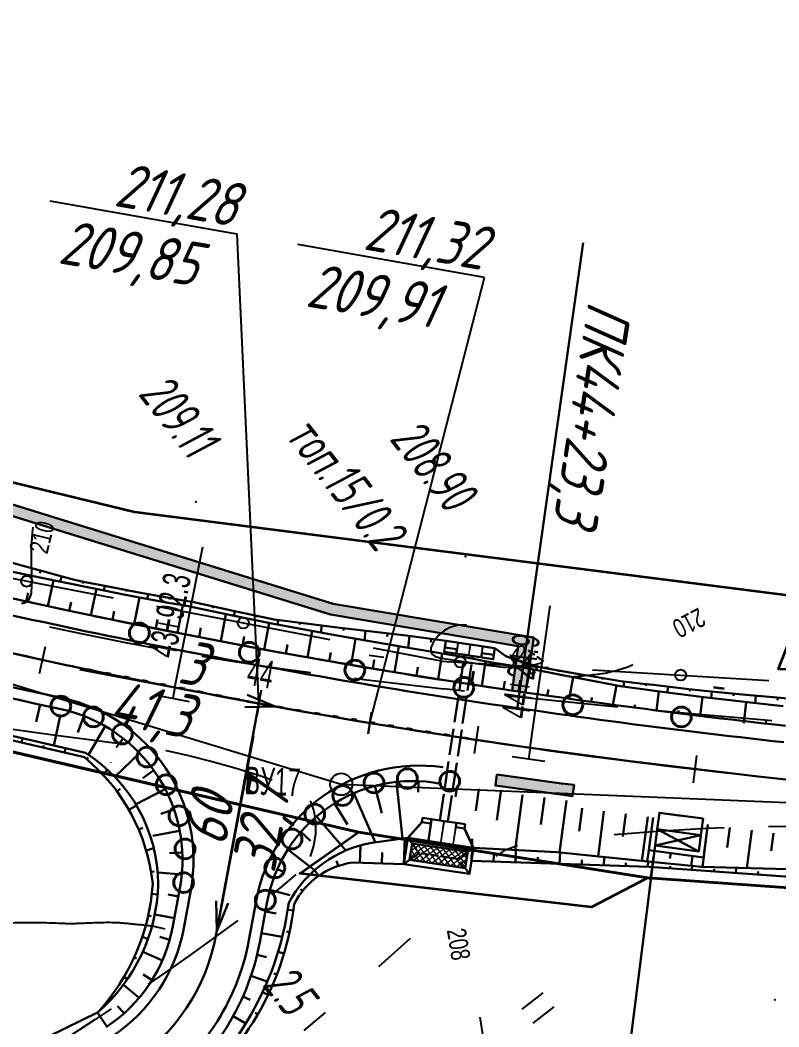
# Model space of a CAD drawing. Header units: millimetres. Extents: x -1799 to 6962, y -1020 to 4121.
# Drawn here: x 2090.8 to 2159.6, y 2181 to 2272.2 of the extents above; entities that cross this region are included whole.
import ezdxf
from ezdxf import colors
from ezdxf.entities.mleader import LeaderData, LeaderLine
from ezdxf.math import Vec2, Vec3

# ---------------------------------------------------------------- set-up
doc = ezdxf.new("R2010")
doc.units = ezdxf.units.MM
for name, pattern in [('ACAD_ISO02W100', [15, 12, -3]), ('CONTI', [0]), ('DASHED', [0.75, 0.5, -0.25]), ('STROT', [1.7, 0.5, -1.2])]:
    doc.linetypes.add(name, pattern=pattern)
for name, color, linetype, lineweight in [('10', 1, 'Continuous', 35), ('КОПИЯ_ОСЬ_13_ОТКОСЫ', 7, 'Continuous', 30), ('Огражд-перила', 1, 'ограждение2', 40), ('Остановки', 1, 'Continuous', 30), ('ОСЬ_ВЕРХ_ПОКРЫТИЯ_ГРАНИЦЫ_ПОЛОС', 7, 'Continuous', 30), ('ОСЬ_ВЕРХ_ПОКРЫТИЯ_ОСЬ', 1, 'Continuous', 30), ('Ось_примыкания', 1, 'Continuous', 35), ('Отметки', 5, 'Continuous', 30), ('Привязка', 250, 'Continuous', 35), ('Тротуар', 40, 'Continuous', 35), ('Трубы мет.', 7, 'ACAD_ISO02W100', 30), ('Уклоны ПЧ', 5, 'Continuous', 30)]:
    doc.layers.add(name, color=color, linetype=linetype, lineweight=lineweight)
for name, color, linetype in [('_Ростелеком', 6, 'Continuous'), ('GOR_BDEFAULT', 212, 'CONTI'), ('NAD_MDEFAULT', 7, 'CONTI'), ('PI_OTDEFAULT', 172, 'CONTI'), ('PI_TTDEFAULT', 5, 'CONTI'), ('PLN_O', 7, 'CONTI'), ('SIT_LDEFAULT', 7, 'CONTI'), ('ZAPSKDEFAULT', 7, 'CONTI'), ('КОПИЯ_ОСЬ_ТАНГЕНСЫ', 1, 'Continuous'), ('ОСЬ_ВЕРХ_ПОКРЫТИЯ_ПИКЕТЫ', 1, 'Continuous'), ('ОСЬ_ВЕРХ_ПОКРЫТИЯ_РАЗБИВКА_КРИВ', 1, 'Continuous'), ('ОСЬ_ВЕРХ_ПОКРЫТИЯ_ТАНГЕНСЫ', 1, 'Continuous'), ('разметка', 7, 'Continuous')]:
    doc.layers.add(name, color=color, linetype=linetype)
doc.styles.add('eskd', font='spds.shx', dxfattribs={"width": 1.2, "oblique": 15})
doc.styles.add('SHRFT', font='TXT', dxfattribs={"width": 3.5})
doc.styles.get("Standard").update_dxf_attribs({"font": 'arial.ttf'})
doc.styles.add('STYLE1', font='romand.shx', dxfattribs={"width": 0.9})
doc.styles.add('ГОСТ', font='', dxfattribs={"oblique": 15, "height": 4})
doc.styles.get('ГОСТ').set_extended_font_data('GOST type A')
doc.linetypes.add('кабель_связи_проект.', pattern='A,10,-1,["/",STYLE1,S=3,R=0,X=0,Y=-1.5],-4.1', length=15.1)
doc.linetypes.add('ограждение2', pattern='A,0.25,-0.1,[132,ltypeshp.shx,S=0.1,R=0,X=-0.1,Y=0],-0.1,1', length=1.45)

# ---------------------------------------------------------------- blocks, each defined once
blk = doc.blocks.new('BL_2011')
at = {"color": 0}
for p, q in [((0, 0), (0, 2.4)), ((1.6, 0), (1.6, 2.4))]:
    blk.add_line(p, q, dxfattribs=at)
blk = doc.blocks.new('A$C25637593')
at = {"layer": 'Трубы мет.', "linetype": 'Continuous', "lineweight": 0}
h = blk.add_hatch(dxfattribs=at)
h.set_pattern_fill('ANSI37', color=256, scale=64, angle=180, style=0)
h.set_pattern_definition([(225, (2253.2026, 3680.535), (5.656854, -5.656854), []), (315, (2253.2026, 3680.535), (5.656854, 5.656854), [])])
h.paths.add_polyline_path([(49, 51), (79, 51), (79, -51), (49, -51)])
at = {"layer": 'Трубы мет.', "linetype": 'Continuous'}
for points in [[(8, -39), (8, -39), (40, -60), (40, -60), (40, 60), (8, 39), (8, 39)], [(40, 60), (49, 51)], [(88, 60), (79, 51)], [(0, 39), (0, 23), (0, 0), (0, -23), (0, -39)], [(0, 23), (8, 23), (8, 39), (0, 39)], [(0, -23), (8, -23), (8, -39), (0, -39)], [(40, -60), (49, -51)], [(79, -51), (88, -60)]]:
    blk.add_lwpolyline(points, dxfattribs=at)
at = {"layer": 'Трубы мет.', "linetype": 'Continuous', "lineweight": 0}
for points in [[(39, 23), (39, 58.1), (9, 38.5), (9, 23)], [(9, -23), (9, -38.5), (39, -58.1), (39, -23)]]:
    blk.add_lwpolyline(points, close=True, dxfattribs=at)
at = {"layer": 'Трубы мет.', "linetype": 'Continuous'}
for points in [[(40, 60), (88, 60), (88, -60), (40, -60)], [(49, 51), (79, 51), (79, -51), (49, -51)]]:
    blk.add_lwpolyline(points, close=True, dxfattribs=at)
at = {"layer": 'Трубы мет.', "ltscale": 1.2}
for points in [[(49, 51), (64, 36)], [(79, 51), (64, 36)], [(64, 36), (64, -36)], [(49, -51), (64, -36)], [(64, -36), (79, -51)]]:
    blk.add_lwpolyline(points, dxfattribs=at)
at = {"layer": 'Трубы мет.', "linetype": 'Continuous', "lineweight": 0}
for points in [[(1, 22), (39, 22)], [(1, 22), (1, 0.5)], [(39, 0.5), (39, 22)], [(1, 0.5), (39, 0.5)], [(1, -0.5), (39, -0.5)], [(1, -0.5), (1, -22)], [(39, -22), (39, -0.5)], [(1, -22), (39, -22)]]:
    blk.add_lwpolyline(points, dxfattribs=at)
blk = doc.blocks.new('A$C2E0C0355')
at = {"lineweight": 30, "ltscale": 7}
blk.add_blockref('A$C25637593', (0, 0), dxfattribs=at)
blk = doc.blocks.new('A$C76A07AE2')
at = {"layer": 'Трубы мет.', "linetype": 'Continuous', "lineweight": 0}
for p, q in [((-18.9, 44.2), (-8, 44.2)), ((-18.9, 44.2), (-18.9, 23)), ((-4, 45), (-1.3, 45)), ((-18.9, 23), (0, 23)), ((-18.9, 22.1), (-0.9, 22.1)), ((-18.9, 22.1), (-18.9, 21.8)), ((-18.9, 21.8), (-18.9, 0.5)), ((-0.9, 22.1), (-0.9, 0.5)), ((-18.9, -0.5), (-18.9, -20.5)), ((-0.9, -0.5), (-0.9, -20.5)), ((-18.9, -20.5), (-18.9, -22)), ((-18.9, -22), (-0.9, -22)), ((-18.9, -23), (0, -23)), ((-18.9, -23), (-18.9, -44.1)), ((-0.9, -20.5), (-0.9, -22)), ((-18.9, -44.1), (-8, -44.1))]:
    blk.add_line(p, q, dxfattribs=at)
at = {"layer": 'Трубы мет.', "linetype": 'Continuous'}
blk.add_lwpolyline([(-20, -45), (0, -45), (0, 45), (-20, 45)], close=True, dxfattribs=at)
for points in [[(-8, 45), (-8, 23), (0, 23)], [(-8, -45), (-8, -23), (0, -23)]]:
    blk.add_lwpolyline(points, dxfattribs=at)
at = {"layer": 'Трубы мет.', "linetype": 'Continuous', "lineweight": 0}
for points in [[(-18.9, 0.5), (-0.9, 0.5)], [(-18.9, -0.5), (-0.9, -0.5)]]:
    blk.add_lwpolyline(points, dxfattribs=at)
blk = doc.blocks.new('_None')
blk = doc.blocks.new('Крест')
at = {"layer": 'Отметки'}
for points in [[(0, 1), (0, -1)], [(-1, 0), (1, 0)]]:
    blk.add_lwpolyline(points, dxfattribs=at)
blk = doc.blocks.new('Стрелка')
at = {"layer": 'Уклоны ПЧ', "ltscale": 2}
for points in [[(-0.023, -0.048), (-0.023, 17.972)], [(-0.023, -0.048), (-0.578, 2.622)], [(-0.023, -0.048), (0.532, 2.622)]]:
    blk.add_lwpolyline(points, dxfattribs=at)

msp = doc.modelspace()

# ---------------------------------------------------------------- hatches: boundary and pattern name
at = {"layer": 'Тротуар', "lineweight": 30, "ltscale": 7}
for points in [[(2082.145, 2228.003), (2083.16, 2227.775), (2083.516, 2229.361), (2118.98, 2218.382), (2135.991, 2215.524), (2137.251, 2215.317), (2137.402, 2216.301), (2119.212, 2219.357), (2082.738, 2230.649)], [(2137.247, 2215.289), (2135.991, 2215.524), (2135.446, 2211.501), (2136.64, 2211.328)], [(2141.031, 2202.958), (2134.057, 2203.893), (2133.919, 2202.901), (2140.909, 2201.948)]]:
    msp.add_hatch(color=256, dxfattribs=at).paths.add_polyline_path(points)

# ---------------------------------------------------------------- linework, layer by layer
at = {"layer": '10'}
for points in [[(1669.736, 2453.013), (1726.416, 2400.563), (1756.386, 2382.173), (1836.676, 2319.303), (1870.276, 2298.053), (1950.006, 2264.373), (2101.216, 2227.683), (2162.086, 2219.923), (2159.526, 2213.473), (2297.716, 2209.333)], [(2183.506, 2191.983), (2147.736, 2194.533), (2142.616, 2191.883), (2116.186, 2194.943), (2121.506, 2198.673), (2060.256, 2212.883), (1954.216, 2244.373), (1908.266, 2259.993), (1868.806, 2274.963), (1861.986, 2277.543), (1816.176, 2308.343), (1771.536, 2341.523), (1769.966, 2334.713), (1760.116, 2342.793)]]:
    msp.add_lwpolyline(points, dxfattribs=at)
at = {"layer": '_Ростелеком', "linetype": 'кабель_связи_проект.', "lineweight": 40, "ltscale": 0.25}
msp.add_lwpolyline([(1696.715, 2398.476), (1727.091, 2370.957), (1759.705, 2347.136), (1771.536, 2341.523), (1788.745, 2328.732), (1824.304, 2302.879), (1851.469, 2285.137), (1851.469, 2285.137), (1863.175, 2278.062), (1878.271, 2271.373), (1892.091, 2266.13), (1908.266, 2259.993), (1954.216, 2244.373), (2038.371, 2219.382), (2060.256, 2212.883), (2096.453, 2204.486), (2121.506, 2198.673), (2147.736, 2194.533), (2165.621, 2193.258)], dxfattribs=at)
at = {"layer": 'GOR_BDEFAULT', "color": 212, "flags": 128}
for points, elevation in [([(2090.982, 2219.419), (2091.042, 2219.419), (2091.102, 2219.429), (2091.172, 2219.439), (2091.242, 2219.459), (2091.312, 2219.479), (2091.382, 2219.519), (2091.462, 2219.559), (2091.532, 2219.619), (2091.602, 2219.699), (2091.662, 2219.789), (2091.732, 2219.899), (2091.782, 2220.039), (2091.832, 2220.189), (2091.872, 2220.369), (2091.892, 2220.579), (2091.912, 2220.819), (2091.922, 2221.089), (2091.922, 2221.379), (2091.922, 2221.689), (2091.912, 2222.029), (2091.902, 2222.389), (2091.892, 2222.759), (2091.882, 2223.159), (2091.882, 2223.569), (2091.882, 2223.999), (2091.892, 2224.439), (2091.902, 2224.889), (2091.932, 2225.349), (2091.972, 2225.819), (2092.022, 2226.299)], 210), ([(2131.292, 2217.419), (2130.952, 2217.449), (2130.622, 2217.429), (2130.312, 2217.379), (2130.012, 2217.289), (2129.732, 2217.179), (2129.462, 2217.039), (2129.222, 2216.879), (2128.992, 2216.699), (2128.792, 2216.509), (2128.612, 2216.309), (2128.452, 2216.109), (2128.312, 2215.909), (2128.212, 2215.719), (2128.132, 2215.539), (2128.072, 2215.369), (2128.052, 2215.219), (2128.062, 2215.079), (2128.092, 2214.959), (2128.142, 2214.859), (2128.222, 2214.769), (2128.322, 2214.689), (2128.442, 2214.619), (2128.572, 2214.569), (2128.722, 2214.519), (2128.882, 2214.469), (2129.052, 2214.439), (2129.232, 2214.399), (2129.422, 2214.369), (2129.622, 2214.349), (2129.822, 2214.319), (2130.022, 2214.289), (2130.222, 2214.259), (2130.422, 2214.229), (2130.632, 2214.199), (2130.842, 2214.169), (2131.062, 2214.139), (2131.272, 2214.099), (2131.492, 2214.069), (2131.722, 2214.039), (2131.952, 2213.999), (2132.182, 2213.959), (2132.412, 2213.929), (2132.662, 2213.889), (2132.902, 2213.849), (2133.152, 2213.809), (2133.412, 2213.769), (2133.662, 2213.729), (2133.922, 2213.699), (2134.172, 2213.669), (2134.412, 2213.649), (2134.642, 2213.629), (2134.852, 2213.629), (2135.042, 2213.649), (2135.212, 2213.669), (2135.352, 2213.719), (2135.462, 2213.779), (2135.542, 2213.869), (2135.582, 2213.979), (2135.582, 2214.109), (2135.532, 2214.279)], 210), ([(2146.382, 2213.819), (2146.062, 2213.679), (2145.742, 2213.559), (2145.432, 2213.459), (2145.142, 2213.369), (2144.852, 2213.289), (2144.582, 2213.219), (2144.322, 2213.159), (2144.062, 2213.099), (2143.822, 2213.059), (2143.592, 2213.019), (2143.372, 2212.989), (2143.152, 2212.959), (2142.952, 2212.939), (2142.752, 2212.919), (2142.572, 2212.899), (2142.392, 2212.879), (2142.222, 2212.869), (2142.062, 2212.849), (2141.912, 2212.829), (2141.772, 2212.819), (2141.642, 2212.799), (2141.522, 2212.789), (2141.402, 2212.769), (2141.292, 2212.759), (2141.192, 2212.749), (2141.102, 2212.739), (2141.012, 2212.729), (2140.942, 2212.719), (2140.872, 2212.709), (2140.812, 2212.709)], 210), ([(2089.292, 2190.449), (2089.842, 2190.469), (2090.352, 2190.479), (2090.822, 2190.489), (2091.262, 2190.489), (2091.662, 2190.499), (2092.032, 2190.499), (2092.372, 2190.489), (2092.682, 2190.489), (2092.962, 2190.489), (2093.232, 2190.479), (2093.472, 2190.469), (2093.692, 2190.459), (2093.892, 2190.459), (2094.082, 2190.449), (2094.262, 2190.439), (2094.422, 2190.429), (2094.582, 2190.429), (2094.732, 2190.419), (2094.872, 2190.419), (2095.002, 2190.409), (2095.132, 2190.409), (2095.262, 2190.409), (2095.382, 2190.409), (2095.502, 2190.409), (2095.632, 2190.409), (2095.752, 2190.409), (2095.882, 2190.409), (2096.022, 2190.419), (2096.162, 2190.419), (2096.302, 2190.429), (2096.462, 2190.429), (2096.622, 2190.439), (2096.792, 2190.449), (2096.972, 2190.449), (2097.152, 2190.459), (2097.332, 2190.469), (2097.522, 2190.479), (2097.712, 2190.479), (2097.902, 2190.489), (2098.092, 2190.499), (2098.282, 2190.499), (2098.462, 2190.499), (2098.652, 2190.509), (2098.832, 2190.509), (2099.002, 2190.509), (2099.182, 2190.499), (2099.342, 2190.499), (2099.502, 2190.489), (2099.662, 2190.489), (2099.822, 2190.479), (2099.972, 2190.469), (2100.112, 2190.459), (2100.262, 2190.439), (2100.402, 2190.429), (2100.542, 2190.419), (2100.682, 2190.409), (2100.812, 2190.389), (2100.952, 2190.379), (2101.092, 2190.359), (2101.222, 2190.349), (2101.362, 2190.339), (2101.502, 2190.319), (2101.632, 2190.309), (2101.772, 2190.299), (2101.902, 2190.279), (2102.032, 2190.269), (2102.172, 2190.259), (2102.292, 2190.239), (2102.422, 2190.229), (2102.542, 2190.219), (2102.662, 2190.199), (2102.772, 2190.189), (2102.882, 2190.179), (2102.992, 2190.159), (2103.082, 2190.139), (2103.962, 2189.909)], 208), ([(2133.772, 2172.629), (2133.562, 2175.039), (2133.492, 2175.659), (2133.352, 2176.669), (2133.082, 2178.459), (2132.532, 2181.929)], 208)]:
    msp.add_lwpolyline(points, dxfattribs=dict(at, elevation=elevation))
at = {"layer": 'PI_TTDEFAULT', "color": 5}
for p in [(2106.782, 2228.599, 209.111), (2131.192, 2223.649, 208.902), (2159.252, 2183.479, 208.964)]:
    msp.add_point(p, dxfattribs=at)
at = {"layer": 'PLN_O'}
for p, q in [((2083.572, 2222.919), (2099.282, 2219.899)), ((2103.212, 2219.139), (2118.922, 2216.119)), ((2122.852, 2215.369), (2128.992, 2214.189)), ((2128.992, 2214.179), (2138.722, 2213.599)), ((2142.722, 2213.369), (2158.692, 2212.419))]:
    msp.add_line(p, q, dxfattribs=at)
for centre in [(2091.432, 2221.409), (2111.072, 2217.629), (2130.742, 2214.079), (2150.712, 2212.899)]:
    msp.add_circle(centre, 0.5, dxfattribs=at)
at = {"layer": 'SIT_LDEFAULT', "color": 7}
for p, q in [((2096.402, 2216.639), (2093.552, 2217.239)), ((2100.432, 2215.839), (2096.402, 2216.639)), ((2103.362, 2215.279), (2100.432, 2215.839)), ((2107.722, 2214.519), (2107.302, 2214.589)), ((2111.282, 2213.939), (2107.722, 2214.509)), ((2122.462, 2214.709), (2123.812, 2214.539)), ((2114.862, 2213.419), (2111.282, 2213.939)), ((2117.192, 2213.099), (2114.862, 2213.419)), ((2122.022, 2212.479), (2121.162, 2212.589)), ((2125.612, 2212.049), (2122.022, 2212.479)), ((2129.202, 2211.629), (2125.612, 2212.039)), ((2131.102, 2211.439), (2129.202, 2211.649)), ((2137.512, 2210.749), (2135.062, 2211.009)), ((2142.282, 2210.269), (2137.512, 2210.739)), ((2145.022, 2210.009), (2142.282, 2210.269)), ((2152.332, 2209.339), (2149.002, 2209.639)), ((2157.302, 2208.899), (2152.332, 2209.329)), ((2158.972, 2208.769), (2157.302, 2208.899)), ((2090.182, 2207.999), (2093.642, 2207.529)), ((2093.642, 2207.519), (2098.032, 2206.949)), ((2098.032, 2206.959), (2100.092, 2206.679)), ((2104.052, 2206.069), (2104.122, 2206.059)), ((2104.122, 2206.059), (2106.092, 2205.619)), ((2106.092, 2205.619), (2108.242, 2205.089)), ((2108.242, 2205.089), (2110.422, 2204.479)), ((2110.422, 2204.479), (2112.492, 2203.839)), ((2112.492, 2203.849), (2113.682, 2203.429)), ((2117.112, 2201.509), (2117.162, 2201.449)), ((2117.152, 2201.439), (2117.462, 2200.579)), ((2117.462, 2200.579), (2117.612, 2199.569)), ((2117.612, 2199.569), (2117.602, 2198.489)), ((2144.692, 2198.469), (2148.582, 2198.769)), ((2148.582, 2198.759), (2153.052, 2199.029)), ((2153.052, 2199.039), (2154.662, 2199.099)), ((2158.672, 2199.199), (2161.362, 2199.219)), ((2117.602, 2198.489), (2117.442, 2197.429)), ((2117.442, 2197.429), (2117.132, 2196.469)), ((2133.972, 2196.499), (2134.902, 2197.109)), ((2134.902, 2197.109), (2135.922, 2197.479)), ((2115.832, 2194.829), (2114.412, 2193.629)), ((2114.402, 2193.639), (2113.732, 2193.109)), ((2110.472, 2190.599), (2108.252, 2188.979)), ((2110.562, 2190.669), (2110.472, 2190.599)), ((2108.252, 2188.979), (2106.062, 2187.409)), ((2123.362, 2186.519), (2126.232, 2189.059)), ((2106.062, 2187.409), (2104.052, 2185.999)), ((2104.052, 2185.999), (2102.412, 2184.889)), ((2099.082, 2182.659), (2097.652, 2181.709)), ((2116.592, 2180.709), (2118.522, 2182.349)), ((2097.642, 2181.719), (2093.282, 2178.859))]:
    msp.add_line(p, q, dxfattribs=at)
at = {"layer": 'КОПИЯ_ОСЬ_13_ОТКОСЫ'}
for p, q in [((2090.974, 2206.784), (2091.064, 2207.173)), ((2092.922, 2206.332), (2092.967, 2206.526)), ((2094.87, 2205.88), (2094.961, 2206.269)), ((2096.889, 2205.285), (2097.022, 2205.442)), ((2098.337, 2203.907), (2098.776, 2204.318)), ((2124.949, 2203.228), (2125.512, 2198.088)), ((2126.946, 2203.297), (2126.906, 2202.297)), ((2099.615, 2202.37), (2099.909, 2202.587)), ((2122.984, 2202.863), (2123.636, 2200.395)), ((2128.931, 2203.068), (2128.931, 2203.068)), ((2130.44, 2202.865), (2130.307, 2201.874)), ((2132.423, 2202.599), (2132.157, 2200.617)), ((2134.405, 2202.333), (2134.058, 2199.749)), ((2121.096, 2202.21), (2123.017, 2197.759)), ((2136.387, 2202.067), (2135.715, 2197.055)), ((2138.369, 2201.801), (2138.044, 2199.374)), ((2140.351, 2201.536), (2139.72, 2196.825)), ((2100.705, 2200.695), (2101.396, 2201.088)), ((2119.326, 2201.284), (2120.507, 2199.385)), ((2141.772, 2200.844), (2141.5, 2198.758)), ((2143.755, 2200.586), (2143.219, 2196.468)), ((2117.713, 2200.104), (2120.349, 2197.012)), ((2145.739, 2200.328), (2145.474, 2198.297)), ((2147.722, 2200.07), (2147.2, 2196.063)), ((2101.592, 2198.903), (2101.958, 2199.059)), ((2116.293, 2198.698), (2117.161, 2197.904)), ((2153.176, 2199.359), (2152.679, 2195.545)), ((2155.159, 2199.101), (2154.924, 2197.293)), ((2157.142, 2198.843), (2156.697, 2195.426)), ((2125.63, 2195.777), (2125.706, 2198.114)), ((2131.741, 2196.077), (2131.81, 2198.075)), ((2159.126, 2198.585), (2158.916, 2196.976)), ((2102.264, 2197.021), (2102.964, 2197.225)), ((2115.098, 2197.097), (2117.532, 2195.229)), ((2121.632, 2195.906), (2121.683, 2197.484)), ((2123.631, 2195.842), (2123.663, 2196.845)), ((2135.739, 2195.94), (2135.777, 2197.052)), ((2147.818, 2197.034), (2147.68, 2196.014)), ((2119.67, 2195.619), (2119.516, 2196.072)), ((2133.74, 2196.009), (2133.76, 2196.585)), ((2137.738, 2195.872), (2137.756, 2196.407)), ((2139.737, 2195.804), (2139.771, 2196.819)), ((2141.736, 2195.736), (2141.751, 2196.176)), ((2143.734, 2195.668), (2143.76, 2196.413)), ((2147.732, 2195.532), (2147.748, 2196.007)), ((2149.8, 2196.767), (2149.736, 2196.296)), ((2151.782, 2196.5), (2151.665, 2195.635)), ((2102.712, 2195.073), (2103.008, 2195.123)), ((2114.155, 2195.335), (2114.787, 2195.055)), ((2117.894, 2194.715), (2117.532, 2195.229)), ((2145.733, 2195.6), (2145.744, 2195.905)), ((2149.727, 2195.394), (2149.742, 2195.605)), ((2151.722, 2195.252), (2151.749, 2195.627)), ((2153.717, 2195.11), (2153.732, 2195.311)), ((2155.712, 2194.967), (2155.747, 2195.454)), ((2157.707, 2194.825), (2157.727, 2195.11)), ((2113.484, 2193.453), (2115.277, 2192.961)), ((2116.443, 2193.348), (2116.255, 2193.498)), ((2102.78, 2193.087), (2103.308, 2193.027)), ((2113.073, 2191.496), (2114.043, 2191.317)), ((2115.608, 2191.579), (2115.099, 2191.649)), ((2102.451, 2191.115), (2102.726, 2191.054)), ((2112.71, 2189.53), (2114.594, 2189.182)), ((2115.259, 2189.61), (2114.992, 2189.668)), ((2101.917, 2189.188), (2102.434, 2189.016)), ((2114.759, 2187.674), (2114.219, 2187.836)), ((2101.184, 2187.329), (2101.402, 2187.229)), ((2112.317, 2187.569), (2113.161, 2187.367)), ((2114.111, 2185.783), (2113.847, 2185.885)), ((2100.26, 2185.556), (2100.517, 2185.405)), ((2111.763, 2185.648), (2113.246, 2185.146)), ((2113.319, 2183.947), (2112.821, 2184.185)), ((2099.155, 2183.89), (2099.167, 2183.881)), ((2111.037, 2183.785), (2111.69, 2183.496)), ((2097.881, 2182.35), (2097.881, 2182.35)), ((2112.387, 2182.178), (2112.161, 2182.308)), ((2110.145, 2181.996), (2111.304, 2181.351))]:
    msp.add_line(p, q, dxfattribs=at)
for points in [[(1881.029, 2271.824), (1892.588, 2267.439), (1908.74, 2261.311), (1954.641, 2245.708), (2038.77, 2220.725), (2060.614, 2214.238), (2096.77, 2205.849)], [(1880.867, 2271.457), (1892.446, 2267.065), (1908.604, 2260.935), (1954.519, 2245.327), (2038.656, 2220.341), (2060.512, 2213.851), (2096.679, 2205.46)], [(2090.045, 2223.103), (2091, 2222.843), (2092.908, 2222.318), (2093.863, 2222.057), (2095.774, 2221.543), (2096.737, 2221.321), (2098.678, 2220.945), (2101.591, 2220.399), (2104.505, 2219.867), (2105.477, 2219.696), (2106.452, 2219.538), (2110.165, 2218.722), (2113.882, 2217.929), (2119.86, 2217.178), (2125.845, 2216.487), (2129.457, 2215.993), (2133.862, 2215.335), (2134.874, 2214.616), (2135.6, 2214.35), (2137.257, 2213.847), (2138.085, 2213.597), (2141.69, 2212.969), (2145.298, 2212.361), (2147.262, 2212.123), (2148.247, 2212.026), (2151.193, 2211.667), (2152.864, 2211.472), (2156.608, 2211.115), (2159.074, 2210.891), (2163.02, 2210.545)], [(2092.69, 2222.378), (2092.622, 2222.134)], [(2089.869, 2222.321), (2092.774, 2221.71), (2094.712, 2221.311), (2100.532, 2220.158), (2102.474, 2219.791), (2104.417, 2219.432), (2104.696, 2219.389), (2104.975, 2219.343), (2105.253, 2219.295), (2105.531, 2219.245), (2105.809, 2219.193), (2106.086, 2219.138), (2110.085, 2218.306), (2113.813, 2217.554), (2119.738, 2216.458), (2125.674, 2215.422), (2131.621, 2214.446), (2133.267, 2214.104), (2135.512, 2213.75), (2137.199, 2213.445), (2138.042, 2213.294), (2139.985, 2212.91), (2142.416, 2212.439), (2145.239, 2211.905), (2149.017, 2211.394), (2152.797, 2210.905), (2157.029, 2210.419), (2159.984, 2210.095)], [(2089.869, 2222.321), (2092.774, 2221.71), (2094.712, 2221.311), (2100.532, 2220.158), (2102.474, 2219.791), (2104.418, 2219.432), (2104.697, 2219.389), (2104.975, 2219.343), (2105.253, 2219.295), (2105.531, 2219.245), (2105.809, 2219.193), (2106.086, 2219.138), (2110.085, 2218.306), (2113.813, 2217.554), (2119.738, 2216.458), (2125.674, 2215.422), (2131.621, 2214.446), (2133.267, 2214.104), (2135.512, 2213.75), (2137.199, 2213.445), (2138.043, 2213.294), (2139.985, 2212.91), (2142.416, 2212.439), (2145.239, 2211.905), (2149.017, 2211.394), (2152.797, 2210.905), (2157.029, 2210.419), (2159.984, 2210.095)], [(2093.349, 2219.154), (2093.859, 2221.487)], [(2094.62, 2221.854), (2094.486, 2221.358)], [(2085.216, 2220.951), (2087.412, 2220.453), (2095.172, 2218.755), (2099.543, 2217.844), (2103.92, 2216.96), (2107.741, 2216.212), (2113.212, 2215.174), (2118.694, 2214.188), (2124.184, 2213.254), (2129.682, 2212.37), (2135.165, 2211.542)], [(2096.558, 2221.362), (2096.519, 2221.195)], [(2097.26, 2218.317), (2097.759, 2220.708)], [(2098.52, 2220.976), (2098.442, 2220.572)], [(2100.486, 2220.606), (2100.46, 2220.471)], [(2091.395, 2219.582), (2091.563, 2220.347)], [(2101.178, 2217.511), (2101.671, 2219.943)], [(2102.452, 2220.242), (2102.374, 2219.81)], [(2104.42, 2219.883), (2104.394, 2219.739)], [(2095.303, 2218.728), (2095.468, 2219.506)], [(2105.101, 2216.729), (2105.592, 2219.234)], [(2106.391, 2219.548), (2106.317, 2219.091)], [(2108.345, 2219.119), (2108.312, 2218.968)], [(2099.219, 2217.911), (2099.383, 2218.708)], [(2103.139, 2217.116), (2103.301, 2217.927)], [(2109.027, 2215.963), (2109.5, 2218.426)], [(2110.299, 2218.693), (2110.21, 2218.28)], [(2112.254, 2218.273), (2112.225, 2218.136)], [(2114.216, 2217.886), (2114.164, 2217.487)], [(2107.064, 2216.344), (2107.227, 2217.179)], [(2112.958, 2215.222), (2113.405, 2217.635)], [(2116.199, 2217.631), (2116.182, 2217.498)], [(2116.893, 2214.506), (2117.32, 2216.898)], [(2118.184, 2217.382), (2118.106, 2216.753)], [(2120.169, 2217.141), (2120.144, 2216.931)], [(2122.155, 2216.906), (2122.055, 2216.046)], [(2110.992, 2215.589), (2111.147, 2216.411)], [(2120.833, 2213.818), (2121.24, 2216.19)], [(2124.142, 2216.677), (2124.11, 2216.391)], [(2126.13, 2216.456), (2126.01, 2215.365)], [(2128.118, 2216.241), (2128.08, 2215.877)], [(2114.925, 2214.861), (2115.071, 2215.666)], [(2124.778, 2213.155), (2125.165, 2215.508)], [(2118.863, 2214.159), (2119.002, 2214.956)], [(2122.805, 2213.483), (2122.938, 2214.274)], [(2128.727, 2212.52), (2129.095, 2214.853)], [(2132.681, 2211.911), (2133.019, 2214.155)], [(2135.797, 2214.29), (2135.703, 2213.979)], [(2126.752, 2212.834), (2126.879, 2213.619)], [(2136.626, 2211.255), (2137.061, 2213.47)], [(2137.711, 2213.71), (2137.609, 2213.372)], [(2139.67, 2213.318), (2139.65, 2213.202)], [(2130.704, 2212.212), (2130.823, 2212.99)], [(2134.659, 2211.616), (2134.769, 2212.364)], [(2140.604, 2210.761), (2140.977, 2212.718)], [(2141.641, 2212.977), (2141.576, 2212.602)], [(2143.613, 2212.642), (2143.591, 2212.517)], [(2145.587, 2212.326), (2145.531, 2211.864)], [(2138.622, 2211.043), (2138.733, 2211.611)], [(2144.57, 2210.218), (2144.897, 2211.969)], [(2147.573, 2212.093), (2147.558, 2211.938)], [(2148.508, 2209.703), (2148.729, 2211.433)], [(2149.56, 2211.866), (2149.495, 2211.331)], [(2151.546, 2211.626), (2151.525, 2211.448)], [(2142.587, 2210.486), (2142.658, 2210.859)], [(2152.475, 2209.209), (2152.684, 2210.92)], [(2153.534, 2211.408), (2153.479, 2210.827)], [(2155.525, 2211.219), (2155.506, 2211.025)], [(2157.516, 2211.033), (2157.456, 2210.372)], [(2159.508, 2210.853), (2159.489, 2210.633)], [(2092.648, 2210.234), (2092.308, 2208.674)], [(2146.526, 2209.959), (2146.559, 2210.21)], [(2150.491, 2209.453), (2150.522, 2209.7)], [(2156.423, 2208.556), (2156.643, 2210.463)], [(2094.497, 2209.325), (2093.897, 2206.516)], [(2154.454, 2208.926), (2154.487, 2209.21)], [(2158.43, 2208.512), (2158.457, 2208.756)], [(2099.069, 2204.983), (2099.074, 2205.005)], [(2148.218, 2200.005), (2147.818, 2197.034)], [(2152.776, 2196.392), (2153.176, 2199.359)], [(2131.919, 2197.263), (2131.919, 2197.263), (2139.479, 2196.849), (2139.479, 2196.849), (2139.479, 2196.849), (2139.479, 2196.849), (2139.479, 2196.849), (2139.479, 2196.849), (2147.72, 2196.01), (2147.72, 2196.01), (2147.72, 2196.01), (2147.72, 2196.01), (2152.588, 2195.547), (2152.588, 2195.547), (2152.588, 2195.547), (2152.588, 2195.547), (2160.429, 2195.316)], [(2147.818, 2197.034), (2152.773, 2196.367), (2152.776, 2196.392)], [(2131.741, 2196.077), (2147.85, 2195.528), (2165.692, 2194.256), (2183.968, 2192.95), (2204.328, 2191.34), (2217.503, 2190.573)]]:
    msp.add_lwpolyline(points, dxfattribs=at)
msp.add_lwpolyline([(2103.85, 2173.261, 0.204101), (2115.193, 2192.283, -0.229607), (2122.708, 2197.718), (2125.985, 2198.15), (2125.985, 2198.15)], format="xyb", dxfattribs=at)
at = {"layer": 'КОПИЯ_ОСЬ_ТАНГЕНСЫ'}
for p, q in [((1871.04, 2278.739), (2119.942, 2203.019)), ((2119.942, 2203.019), (2580.08, 2184.177))]:
    msp.add_line(p, q, dxfattribs=at)
msp.add_circle((2119.942, 2203.019), 1, dxfattribs=at)
at = {"layer": 'Огражд-перила', "linetype": 'Continuous'}
for centre in [(2101.65, 2216.718), (2111.619, 2214.963), (2121.179, 2213.354), (2131.055, 2211.793), (2094.536, 2210.095), (2140.93, 2210.213), (2097.484, 2209.114), (2150.77, 2209.116), (2100.115, 2207.568), (2102.341, 2205.481), (2125.938, 2203.527), (2129.775, 2203.284), (2104.078, 2202.973), (2122.913, 2203.133), (2120.082, 2201.993), (2105.244, 2200.155), (2117.541, 2200.305), (2115.485, 2198.054), (2105.788, 2197.154), (2113.931, 2195.434), (2105.659, 2194.107), (2113.066, 2192.517)]:
    msp.add_circle(centre, 0.897, dxfattribs=at)
at = {"layer": 'Остановки', "lineweight": 30, "ltscale": 7}
msp.add_lwpolyline([(2148.245, 2200.206), (2148.245, 2200.206)], close=True, dxfattribs=at)
for points in [[(2150.762, 2200.169), (2148.78, 2200.436), (2148.58, 2198.949), (2152.544, 2198.416), (2152.744, 2199.902), (2148.78, 2200.436)], [(2150.562, 2198.683), (2148.58, 2198.949), (2148.38, 2197.463), (2152.344, 2196.929), (2152.544, 2198.416), (2148.58, 2198.949)], [(2148.58, 2198.949), (2152.344, 2196.929)], [(2148.38, 2197.463), (2152.544, 2198.416)]]:
    msp.add_lwpolyline(points, dxfattribs=at)
at = {"layer": 'ОСЬ_ВЕРХ_ПОКРЫТИЯ_ГРАНИЦЫ_ПОЛОС', "linetype": 'Continuous'}
for points in [[(2160.043, 2206.823), (2159.061, 2206.932), (2158.08, 2207.042), (2157.099, 2207.154), (2156.119, 2207.266), (2155.138, 2207.381), (2154.158, 2207.496), (2153.178, 2207.613), (2152.198, 2207.732), (2151.219, 2207.852), (2150.239, 2207.973), (2149.26, 2208.096), (2148.281, 2208.22), (2147.303, 2208.346), (2146.324, 2208.473), (2145.346, 2208.601), (2144.368, 2208.731), (2143.391, 2208.863), (2142.413, 2208.996), (2141.436, 2209.131), (2140.459, 2209.267), (2139.483, 2209.405), (2138.507, 2209.544), (2137.531, 2209.685), (2136.558, 2209.824), (2135.586, 2209.964), (2134.614, 2210.106), (2133.642, 2210.25), (2132.671, 2210.395), (2131.699, 2210.542), (2130.728, 2210.69), (2129.758, 2210.84), (2128.787, 2210.992), (2127.817, 2211.145), (2126.847, 2211.3), (2125.877, 2211.456), (2124.908, 2211.614), (2123.938, 2211.773), (2122.969, 2211.935), (2122.001, 2212.097), (2121.032, 2212.262), (2120.064, 2212.428), (2119.096, 2212.595), (2118.129, 2212.764), (2117.161, 2212.935), (2116.194, 2213.107), (2115.227, 2213.281), (2114.261, 2213.457), (2113.295, 2213.634), (2112.329, 2213.812), (2111.363, 2213.993), (2110.398, 2214.175), (2109.433, 2214.358), (2108.468, 2214.543), (2107.504, 2214.73), (2106.54, 2214.918), (2105.576, 2215.108), (2104.608, 2215.296), (2103.641, 2215.487), (2102.673, 2215.679), (2101.706, 2215.873), (2100.739, 2216.068), (2099.773, 2216.265), (2098.806, 2216.463), (2097.84, 2216.663), (2096.874, 2216.864), (2095.909, 2217.067), (2094.944, 2217.271), (2093.979, 2217.477), (2093.014, 2217.684), (2092.049, 2217.892), (2091.085, 2218.102), (2090.121, 2218.314)], [(2097.567, 2218.252), (2098.337, 2218.092), (2099.277, 2217.897), (2100.218, 2217.705), (2101.159, 2217.513), (2102.1, 2217.323), (2103.041, 2217.135), (2103.983, 2216.948), (2104.925, 2216.763), (2105.867, 2216.579), (2106.809, 2216.394), (2107.751, 2216.21), (2108.693, 2216.027), (2109.636, 2215.846), (2110.579, 2215.667), (2111.522, 2215.489), (2112.466, 2215.313), (2113.409, 2215.138), (2114.353, 2214.965), (2115.298, 2214.793), (2116.242, 2214.623), (2117.187, 2214.454), (2118.132, 2214.287), (2119.078, 2214.121), (2120.024, 2213.957), (2120.969, 2213.794), (2121.916, 2213.633), (2122.862, 2213.473), (2123.809, 2213.315), (2124.756, 2213.159), (2125.703, 2213.004), (2126.651, 2212.85), (2127.598, 2212.698), (2128.546, 2212.548), (2129.495, 2212.399), (2130.443, 2212.252), (2131.392, 2212.106), (2132.341, 2211.962), (2133.29, 2211.819), (2134.239, 2211.678), (2135.165, 2211.542)], [(2160.207, 2208.314), (2159.228, 2208.423), (2158.249, 2208.533), (2157.27, 2208.644), (2156.291, 2208.757), (2155.313, 2208.871), (2154.335, 2208.986), (2153.357, 2209.103), (2152.379, 2209.221), (2151.402, 2209.341), (2150.425, 2209.462), (2149.448, 2209.584), (2148.471, 2209.708), (2147.495, 2209.833), (2146.519, 2209.96), (2145.543, 2210.088), (2144.567, 2210.218), (2143.592, 2210.349), (2142.617, 2210.482), (2141.642, 2210.617), (2140.668, 2210.752), (2139.694, 2210.89), (2138.72, 2211.029), (2137.744, 2211.17), (2136.771, 2211.309), (2135.801, 2211.449), (2135.09, 2211.553)]]:
    msp.add_lwpolyline(points, dxfattribs=at)
at = {"layer": 'ОСЬ_ВЕРХ_ПОКРЫТИЯ_ГРАНИЦЫ_ПОЛОС', "linetype": 'Continuous', "lineweight": 30}
for points in [[(2099.196, 2180.186, 0.203814), (2105.675, 2189.977), (2106.31, 2193.422, 0.404939), (2094.748, 2210.8), (2092.084, 2211.38), (2091.103, 2211.595), (2090.122, 2211.811)], [(2098.644, 2181.02, 0.203814), (2104.691, 2190.159), (2105.327, 2193.603, 0.404939), (2094.535, 2209.823, 0.404939)], [(2097.881, 2182.35, 0.171183), (2102.86, 2193.986, 0.197801), (2096.679, 2205.46, 0.313801)], [(2097.855, 2182.327, 0.210702), (2103.36, 2193.966), (2103.36, 2193.966, 0.256362), (2096.77, 2205.849, 0.404939)], [(2129.145, 2204.552), (2129.145, 2204.552, 0.403253), (2112.229, 2192.43), (2112.229, 2192.43)], [(2128.931, 2203.068), (2128.931, 2203.068, 0.418235), (2113.212, 2192.249), (2112.559, 2188.707, -0.203814), (2103.056, 2174.346)], [(2125.63, 2195.777), (2120.979, 2195.927, 0.245726), (2115.681, 2192.165, -0.22448), (2104.037, 2173.399)], [(2102.505, 2175.18, 0.203814), (2111.575, 2188.889), (2112.229, 2192.43)]]:
    msp.add_lwpolyline(points, format="xyb", dxfattribs=at)
for points in [[(2094.535, 2209.823), (2093.837, 2209.977), (2092.854, 2210.189), (2091.871, 2210.403), (2090.888, 2210.618), (2089.906, 2210.835)], [(2097.909, 2182.363), (2079.892, 2173.559)]]:
    msp.add_lwpolyline(points, dxfattribs=at)
at = {"layer": 'ОСЬ_ВЕРХ_ПОКРЫТИЯ_ОСЬ'}
msp.add_lwpolyline([(2089.353, 2215.056), (2091.29, 2214.626), (2093.227, 2214.201), (2095.166, 2213.783), (2097.106, 2213.37), (2099.047, 2212.963), (2100.99, 2212.562), (2102.934, 2212.168), (2104.879, 2211.78), (2104.879, 2211.78, 0.0136), (2137.052, 2206.319), (2137.052, 2206.319), (2138.034, 2206.181), (2139.998, 2205.908), (2141.964, 2205.643), (2143.93, 2205.383), (2145.897, 2205.13), (2147.865, 2204.882), (2149.834, 2204.641), (2151.804, 2204.405), (2153.774, 2204.175), (2155.744, 2203.95), (2157.716, 2203.731), (2159.688, 2203.518)], format="xyb", dxfattribs=at)
at = {"layer": 'ОСЬ_ВЕРХ_ПОКРЫТИЯ_ПИКЕТЫ'}
for p, q in [((2092.608, 2213.057), (2093.141, 2215.499)), ((2112.253, 2209.097), (2112.706, 2211.556)), ((2112.253, 2209.097), (2112.706, 2211.556)), ((2132.019, 2205.791), (2132.39, 2208.263)), ((2151.881, 2203.137), (2152.174, 2205.62))]:
    msp.add_line(p, q, dxfattribs=at)
at = {"layer": 'ОСЬ_ВЕРХ_ПОКРЫТИЯ_РАЗБИВКА_КРИВ'}
for p, q in [((2104.879, 2211.78), (2107.402, 2224.532)), ((2137.052, 2206.319), (2138.878, 2219.19)), ((2104.879, 2211.78), (2104.685, 2210.799)), ((2103.213, 2211.09), (2106.156, 2210.508)), ((2137.052, 2206.319), (2136.911, 2205.329)), ((2135.426, 2205.54), (2138.396, 2205.118))]:
    msp.add_line(p, q, dxfattribs=at)
at = {"layer": 'ОСЬ_ВЕРХ_ПОКРЫТИЯ_ТАНГЕНСЫ'}
for p, q in [((1871.04, 2278.739), (2119.942, 2203.019)), ((2119.942, 2203.019), (2580.08, 2184.177))]:
    msp.add_line(p, q, dxfattribs=at)
msp.add_circle((2119.942, 2203.019), 1, dxfattribs=at)
at = {"layer": 'Ось_примыкания', "color": 0}
msp.add_line((2131.754, 2212.051), (2131.954, 2213.246), dxfattribs=at)
at = {"layer": 'Ось_примыкания', "color": 0, "lineweight": 30}
for p, q in [((2098.539, 2208.279), (2097.041, 2205.674)), ((2100.196, 2207.162), (2099.544, 2206.33)), ((2101.677, 2205.82), (2099.434, 2203.675)), ((2102.951, 2204.281), (2101.952, 2203.567)), ((2129.001, 2203.563), (2129.001, 2203.563)), ((2103.994, 2202.576), (2101.295, 2201.18)), ((2104.783, 2200.74), (2103.586, 2200.324)), ((2105.303, 2198.811), (2102.874, 2198.339)), ((2105.543, 2196.827), (2104.37, 2196.769)), ((2148.254, 2196.471), (2147.983, 2194.343)), ((2105.497, 2194.829), (2103.367, 2195.03)), ((2105.189, 2192.854), (2104.255, 2193.026)), ((2104.826, 2190.887), (2103.046, 2191.215)), ((2104.408, 2188.932), (2103.493, 2189.188)), ((2103.734, 2187.051), (2101.957, 2187.834)), ((2102.8, 2185.284), (2101.983, 2185.794)), ((2101.623, 2183.669), (2100.212, 2184.86))]:
    msp.add_line(p, q, dxfattribs=at)
at = {"layer": 'Ось_примыкания', "color": 0, "lineweight": 30, "ltscale": 7}
msp.add_line((2097.85, 2182.335), (2098.703, 2181.059), dxfattribs=at)
at = {"layer": 'Ось_примыкания', "lineweight": 30, "ltscale": 7}
msp.add_lwpolyline([(2112.479, 2210.327), (2109.261, 2192.878, -0.000003), (2109.261, 2192.878), (2108.625, 2189.433, -0.203814), (2100.85, 2177.683), (2100.85, 2177.683)], format="xyb", dxfattribs=at)
at = {"layer": 'Ось_примыкания', "color": 0, "lineweight": 30}
for points in [[(2096.587, 2209.114), (2096.074, 2207.699)], [(2100.277, 2182.281), (2099.672, 2182.91)]]:
    msp.add_lwpolyline(points, dxfattribs=at)
at = {"layer": 'Ось_примыкания', "lineweight": 30, "ltscale": 7}
msp.add_arc((2222.457, 2807.018), 606.742, 259.273599, 263.334176, dxfattribs=at)
at = {"layer": 'Привязка', "lineweight": 30, "ltscale": 7}
for points in [[(2135.897, 2209.826), (2141.876, 2252.044)], [(2143.395, 2157.757), (2148.38, 2197.463)]]:
    msp.add_lwpolyline(points, dxfattribs=at)
at = {"layer": 'разметка', "linetype": 'DASHED', "lineweight": 30, "ltscale": 14}
msp.add_lwpolyline([(2095.236, 2213.783, -0.010955), (2064.927, 2220.949), (2064.927, 2220.949), (2064.927, 2220.949, -0.009686), (2014.916, 2235.019)], format="xyb", dxfattribs=at)
at = {"layer": 'разметка', "linetype": 'STROT', "lineweight": 30}
msp.add_lwpolyline([(2095.236, 2213.783), (2112.479, 2210.327), (2133.478, 2206.837)], dxfattribs=at)
at = {"layer": 'разметка', "lineweight": 30, "ltscale": 7}
for points in [[(2115.083, 2209.852), (2111.801, 2210.452)], [(2137.543, 2206.25), (2145.897, 2205.13), (2157.716, 2203.731), (2159.688, 2203.518), (2161.66, 2203.31), (2163.633, 2203.107), (2165.607, 2202.909), (2167.581, 2202.715), (2169.555, 2202.527), (2171.53, 2202.344), (2173.506, 2202.165), (2175.482, 2201.991), (2177.458, 2201.821), (2179.434, 2201.655), (2181.411, 2201.494), (2183.388, 2201.337), (2186.355, 2201.108), (2189.322, 2200.889), (2191.582, 2200.728), (2192.29, 2200.677), (2195.236, 2200.475)], [(2149.371, 2204.697), (2151.341, 2204.46)]]:
    msp.add_lwpolyline(points, dxfattribs=at)
at = {"layer": 'Тротуар', "lineweight": 30, "ltscale": 7}
for points in [[(2136.64, 2211.328), (2137.402, 2216.301), (2119.212, 2219.357), (2082.738, 2230.649), (2080.802, 2222.012)], [(2135.446, 2211.501), (2135.991, 2215.524), (2118.98, 2218.382), (2083.514, 2229.362), (2083.514, 2229.362), (2083.514, 2229.362), (2083.514, 2229.362), (2081.816, 2221.785)], [(2134.057, 2203.893), (2133.919, 2202.901), (2140.909, 2201.948), (2140.909, 2201.948), (2141.041, 2202.957), (2139.895, 2203.08), (2134.057, 2203.893)]]:
    msp.add_lwpolyline(points, dxfattribs=at)
at = {"layer": 'Тротуар', "ltscale": 7}
msp.add_lwpolyline([(2153.669, 2211.801), (2154.661, 2211.677)], dxfattribs=at)
at = {"layer": 'Трубы мет.', "ltscale": 0.2}
for points in [[(2128.877, 2199.74), (2131.118, 2214.734), (2131.118, 2214.734)], [(2129.618, 2199.63), (2131.86, 2214.623), (2131.86, 2214.623)]]:
    msp.add_lwpolyline(points, dxfattribs=at)

# ---------------------------------------------------------------- block references
at = {"layer": 'ZAPSKDEFAULT', "color": 7, "rotation": 307.9999999999999}
msp.add_blockref('BL_2011', (2136.352, 2182.639), dxfattribs=at)
at = {"layer": 'Отметки', "rotation": 350.9683665832881}
for p in [(2112.479, 2210.336), (2122.535, 2208.561)]:
    msp.add_blockref('Крест', p, dxfattribs=at)
at = {"layer": 'Трубы мет.', "lineweight": 30, "ltscale": 7}
for name, p, xscale, yscale, zscale, rotation in [('A$C76A07AE2', (2131.489, 2214.678), 0.05000000000000002, 0.05000000000000002, 0.05000000000000002, 261.4979353422393), ('A$C2E0C0355', (2129.248, 2199.685), 0.05, 0.05, 0.05, 261.4979353420779)]:
    msp.add_blockref(name, p, dxfattribs=dict(at, xscale=xscale, yscale=yscale, zscale=zscale, rotation=rotation))
at = {"layer": 'Уклоны ПЧ'}
for p, rotation in [((2113.905, 2210.09), 79.27492326683952), ((2108.71, 2189.763), 349.4398851725195)]:
    msp.add_blockref('Стрелка', p, dxfattribs=dict(at, rotation=rotation))

# ---------------------------------------------------------------- texts
at = {"layer": 'GOR_BDEFAULT', "color": 212, "style": 'SHRFT', "width": 0.75}
for s, rotation, p in [('210', 76.29077, (2093.316, 2223.795, 210)), ('210', 207.81255, (2152.337, 2219.053, 210)), ('210', 144.50299, (2138.43, 2214.161, 210)), ('208', 279.22641, (2129.507, 2189.81, 208))]:
    msp.add_text(s, height=1.7223, rotation=rotation, dxfattribs=at).set_placement(p)
at = {"layer": 'NAD_MDEFAULT', "color": 7, "style": 'eskd', "oblique": 10, "width": 0.8}
for s, p in [('топ.15/0.2', (2114.774, 2234.624)), ('2.5', (2112.7, 2184.832))]:
    msp.add_text(s, height=3.5, rotation=308, dxfattribs=at).set_placement(p)
at = {"layer": 'PI_OTDEFAULT', "color": 172, "style": 'eskd', "oblique": 10, "width": 0.8}
for s, p in [('209.11', (2101.472, 2238.354)), ('208.90', (2124.241, 2234.274))]:
    msp.add_text(s, height=3.5, rotation=308, dxfattribs=at).set_placement(p)
at = {"layer": 'КОПИЯ_ОСЬ_ТАНГЕНСЫ', "width": 0.6}
msp.add_text('ВУ17', height=2.5, rotation=357.6551, dxfattribs=at).set_placement((2111.148, 2202.128))
at = {"layer": 'ОСЬ_ВЕРХ_ПОКРЫТИЯ_ПИКЕТЫ', "width": 0.6}
msp.add_text('44', height=2.5, rotation=349.54789, dxfattribs=at).set_placement((2111.276, 2212.074))
at = {"layer": 'ОСЬ_ВЕРХ_ПОКРЫТИЯ_РАЗБИВКА_КРИВ', "width": 0.6}
for s, rotation, p in [('43+92.3', 78.80893, (2104.873, 2214.329)), ('44+24.9', 81.92553, (2136.908, 2208.865))]:
    msp.add_text(s, height=2.5, rotation=rotation, dxfattribs=at).set_placement(p)
at = {"layer": 'ОСЬ_ВЕРХ_ПОКРЫТИЯ_ТАНГЕНСЫ', "width": 0.6}
msp.add_text('ВУ17', height=2.5, rotation=357.6551, dxfattribs=at).set_placement((2111.148, 2202.128))
at = {"layer": 'Отметки', "color": 0, "style": 'ГОСТ', "oblique": 15}
for s, p in [('209,85', (2094.205, 2250.232, 126.574)), ('209,91', (2116.639, 2246.322, 126.574))]:
    msp.add_text(s, height=4, rotation=350.32686, dxfattribs=at).set_placement(p)
at = {"layer": 'Привязка', "lineweight": 30, "ltscale": 7, "style": 'ГОСТ', "oblique": 15}
msp.add_text('ПК44+23,3', height=4, rotation=260.96358, dxfattribs=at).set_placement((2142.346, 2246.884, 126.574))
at = {"layer": 'Уклоны ПЧ', "style": 'ГОСТ', "oblique": 15}
for s, rotation, p in [('3', 349.06589, (2105.031, 2212.23)), ('41,3', 349.06589, (2098.727, 2208.531)), ('32,7', 79.33063, (2113.903, 2194.887)), ('60', 79.33063, (2109.447, 2197.277))]:
    msp.add_text(s, height=4, rotation=rotation, dxfattribs=at).set_placement(p)

# ---------------------------------------------------------------- leaders
at = {"layer": 'Отметки', "ltscale": 0.2}
ml = msp.add_multileader_mtext('Standard', dxfattribs=at)
ml.set_content('211,28', color=256, style='ГОСТ')
ml.set_leader_properties()
ml.set_arrow_properties(name='NONE')
ml.build(insert=Vec2(0, 0))
ml.multileader.update_dxf_attribs({"text_left_attachment_type": 6, "text_right_attachment_type": 6, "dogleg_length": 0.36, "arrow_head_size": 2})
ctx = ml.context
ctx.base_point, ctx.arrow_head_size, ctx.landing_gap_size, ctx.plane_origin, ctx.plane_x_axis, ctx.plane_y_axis = Vec3(2091.425, 2256.199), 2, 0, Vec3(2102.966, 2179.172), Vec3(0.984849, -0.173413), Vec3(0.173413, 0.984849)
ctx.left_attachment, ctx.right_attachment, ctx.text_align_type = 6, 6, 2
notes = []
notes.append((ctx, [(1, (1, 1, 0), (2110.506, 2252.84), (-0.984849, 0.173413), 0.36, [(0, [(2112.479, 2210.327)], 0, [])])]))
ctx.mtext.insert, ctx.mtext.text_direction, ctx.mtext.rotation, ctx.mtext.alignment, ctx.mtext.line_spacing_style, ctx.mtext.flow_direction = Vec3(2110.949, 2257.433), Vec3(0.984849, -0.173413), 6.108892, 3, 2, 5
ml = msp.add_multileader_mtext('Standard', dxfattribs=at)
ml.set_content('211,32', color=256, style='ГОСТ')
ml.set_leader_properties()
ml.set_arrow_properties(name='NONE')
ml.build(insert=Vec2(0, 0))
ml.multileader.update_dxf_attribs({"text_left_attachment_type": 6, "text_right_attachment_type": 6, "dogleg_length": 0.36, "arrow_head_size": 2})
ctx = ml.context
ctx.base_point, ctx.arrow_head_size, ctx.landing_gap_size, ctx.plane_origin, ctx.plane_x_axis, ctx.plane_y_axis = Vec3(2113.909, 2252.28), 2, 0, Vec3(2125.4, 2175.262), Vec3(0.984849, -0.173413), Vec3(0.173413, 0.984849)
ctx.left_attachment, ctx.right_attachment, ctx.text_align_type = 6, 6, 2
notes.append((ctx, [(1, (1, 1, 0), (2132.939, 2248.929), (-0.984849, 0.173413), 0.36, [(0, [(2122.535, 2208.561)], 0, [])])]))
ctx.mtext.insert, ctx.mtext.text_direction, ctx.mtext.rotation, ctx.mtext.alignment, ctx.mtext.line_spacing_style, ctx.mtext.flow_direction = Vec3(2133.382, 2253.522), Vec3(0.984849, -0.173413), 6.108892, 3, 2, 5
for ctx, leaders in notes:
    for number, flags, end, landing, length, lines in leaders:
        leader = LeaderData()
        leader.index, (leader.has_last_leader_line, leader.has_dogleg_vector, leader.attachment_direction) = number, flags
        leader.last_leader_point, leader.dogleg_vector, leader.dogleg_length = Vec3(end), Vec3(landing), length
        for number, points, colour, breaks in lines:
            line = LeaderLine()
            line.index, line.vertices, line.color, line.breaks = number, Vec3.list(points), colors.encode_raw_color(colour), breaks
            leader.lines.append(line)
        ctx.leaders.append(leader)

doc.saveas('drawing.dxf')
